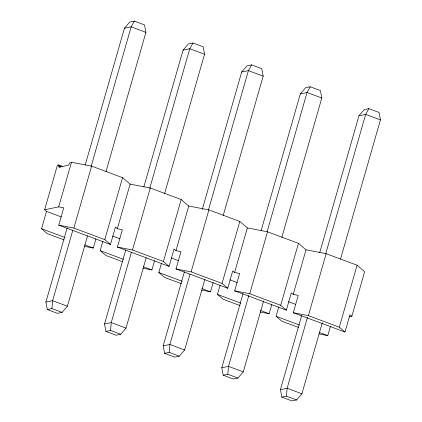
<?xml version="1.0" encoding="UTF-8"?>
<svg xmlns="http://www.w3.org/2000/svg" width="422" height="422" viewBox="0 0 422 422"><rect width="100%" height="100%" fill="white"/><g stroke="black" fill="none" stroke-linecap="round" stroke-linejoin="round"><path stroke-width="0.63" d="M67.156 227.97L45.903 302.094L47.306 309.548L51.922 308.587L52.613 300.701L72.779 230.38M125.788 249.861L104.535 323.98L105.938 331.434L110.553 330.479L111.244 322.587L131.406 252.272M184.419 271.752L163.166 345.871L164.569 353.325L169.18 352.37L169.876 344.479L190.037 274.163M243.046 293.643L221.793 367.762L223.196 375.216L227.811 374.261L228.502 366.37L248.848 295.421M301.677 315.535L280.424 389.654L281.827 397.107L286.443 396.152L287.134 388.261L307.48 317.307M61.311 216.913L46.536 211.396L44.648 209.776L57.439 165.166L58.7 164.907L62.736 166.416M64.213 239.944L47.232 233.603L41.562 228.745L46.536 211.396M44.648 209.776L58.695 206.859L71.487 162.248L91.627 166.115L122.559 177.667L130.118 184.14L150.258 188.006L181.191 199.553L188.75 206.031L208.89 209.898L239.817 221.445L247.376 227.922L267.516 231.789L298.449 243.336L306.008 249.813L326.148 253.68L357.081 265.227L364.64 271.705L351.848 316.315L349.289 316.843M351.848 316.315L349.954 314.696L344.98 332.045L293.274 312.739L298.248 295.389L293.216 294.424L291.328 292.805L286.353 310.154L234.648 290.848L239.622 273.498L234.585 272.533L232.696 270.913L227.722 288.263L176.016 268.956L180.991 251.607L175.958 250.642L174.064 249.022L169.09 266.372L117.385 247.065L122.364 229.716L117.327 228.75L115.438 227.131L110.464 244.48L58.758 225.174L63.733 207.83L58.695 206.859M85.218 164.991L124.437 28.221L129.744 22.055L134.36 21.1L144.514 24.893L145.917 32.346L105.975 171.648M91.02 166.769L131.147 26.829L134.36 21.1M58.758 225.174L73.861 228.075L91.627 166.115M47.306 309.548L57.466 313.335L62.076 312.38L67.388 306.214L87.549 235.898M84.458 246.358L93.267 248.046L95.931 238.757M122.844 261.83L105.864 255.489L100.193 250.636L102.857 241.342M110.464 244.48L104.793 239.622L122.559 177.667M117.327 228.75L130.118 184.14M143.844 186.883L183.064 50.112L188.376 43.946L192.986 42.991L203.146 46.784L204.549 54.238L164.601 193.54M149.831 188.022L189.773 48.72L192.986 42.991M117.385 247.065L132.492 249.966L150.258 188.006M105.938 331.434L116.092 335.226L120.708 334.271L126.014 328.105L146.181 257.789M143.084 268.25L151.899 269.938L154.563 260.648M181.476 283.721L164.49 277.381L158.825 272.528L161.489 263.233M169.09 266.372L163.425 261.513L181.191 199.553M175.958 250.642L188.75 206.031M202.296 209.407L241.695 72.004L247.002 65.837L251.617 64.882L261.772 68.675L263.175 76.129L223.233 215.431M208.457 209.913L248.405 70.611L251.617 64.882M176.016 268.956L191.124 271.858L208.89 209.898M164.569 353.325L174.724 357.118L179.339 356.163L184.646 349.996L204.812 279.675M201.716 290.141L210.525 291.829L213.194 282.534M240.102 305.612L223.122 299.272L217.451 294.414L220.115 285.124M227.722 288.263L222.051 283.405L239.817 221.445M234.585 272.533L247.376 227.922M261.107 230.665L300.327 93.895L305.633 87.729L310.249 86.774L320.403 90.566L321.807 98.02L281.864 237.322M267.089 231.805L307.037 92.502L310.249 86.774M234.648 290.848L249.75 293.749L267.516 231.789M223.196 375.216L233.355 379.009L237.966 378.054L243.278 371.887L263.623 300.933M260.348 312.032L269.157 313.72L271.821 304.426M298.734 327.504L281.754 321.163L276.083 316.305L278.747 307.01M286.353 310.154L280.683 305.296L298.449 243.336M293.216 294.424L306.008 249.813M319.734 252.556L358.953 115.786L364.265 109.62L368.875 108.665L379.035 112.452L380.438 119.906L340.491 259.213M325.721 253.696L365.663 114.394L368.875 108.665M293.274 312.739L308.382 315.64L326.148 253.68M281.827 397.107L291.982 400.9L296.597 399.945L301.904 393.779L322.25 322.825M318.974 333.918L327.788 335.611L330.452 326.317M344.98 332.045L339.314 327.187L357.081 265.227M124.437 28.221L131.147 26.829L145.917 32.346M183.064 50.112L189.773 48.72L204.549 54.238M241.695 72.004L248.405 70.611L263.175 76.129M300.327 93.895L307.037 92.502L321.807 98.02M71.487 162.248L70.231 162.512L68.469 165.208L59.038 167.165L58.7 164.907L60.589 167.133M358.953 115.786L365.663 114.394L380.438 119.906M45.903 302.094L52.613 300.701L67.388 306.214M104.535 323.98L111.244 322.587L126.014 328.105M163.166 345.871L169.876 344.479L184.646 349.996M221.793 367.762L228.502 366.37L243.278 371.887M280.424 389.654L287.134 388.261L301.904 393.779M112.553 236.046L119.943 238.799M171.184 257.937L178.569 260.69M229.816 279.823L237.201 282.582M288.442 301.714L295.827 304.473M73.861 228.075L104.793 239.622M132.492 249.966L163.425 261.513M191.124 271.858L222.051 283.405M249.75 293.749L280.683 305.296M308.382 315.64L339.314 327.187M41.562 228.745L64.951 237.475M84.653 244.834L93.267 248.046M100.193 250.636L123.583 259.366M143.28 266.72L151.899 269.938M158.825 272.528L182.214 281.258M201.911 288.611L210.525 291.829M217.451 294.414L240.841 303.149M260.538 310.502L269.157 313.72M276.083 316.305L299.472 325.04M319.169 332.394L327.788 335.611M51.922 308.587L62.076 312.38M110.553 330.479L120.708 334.271M169.18 352.37L179.339 356.163M227.811 374.261L237.966 378.054M286.443 396.152L296.597 399.945M58.858 166.379L59.803 167.191"/></g></svg>
